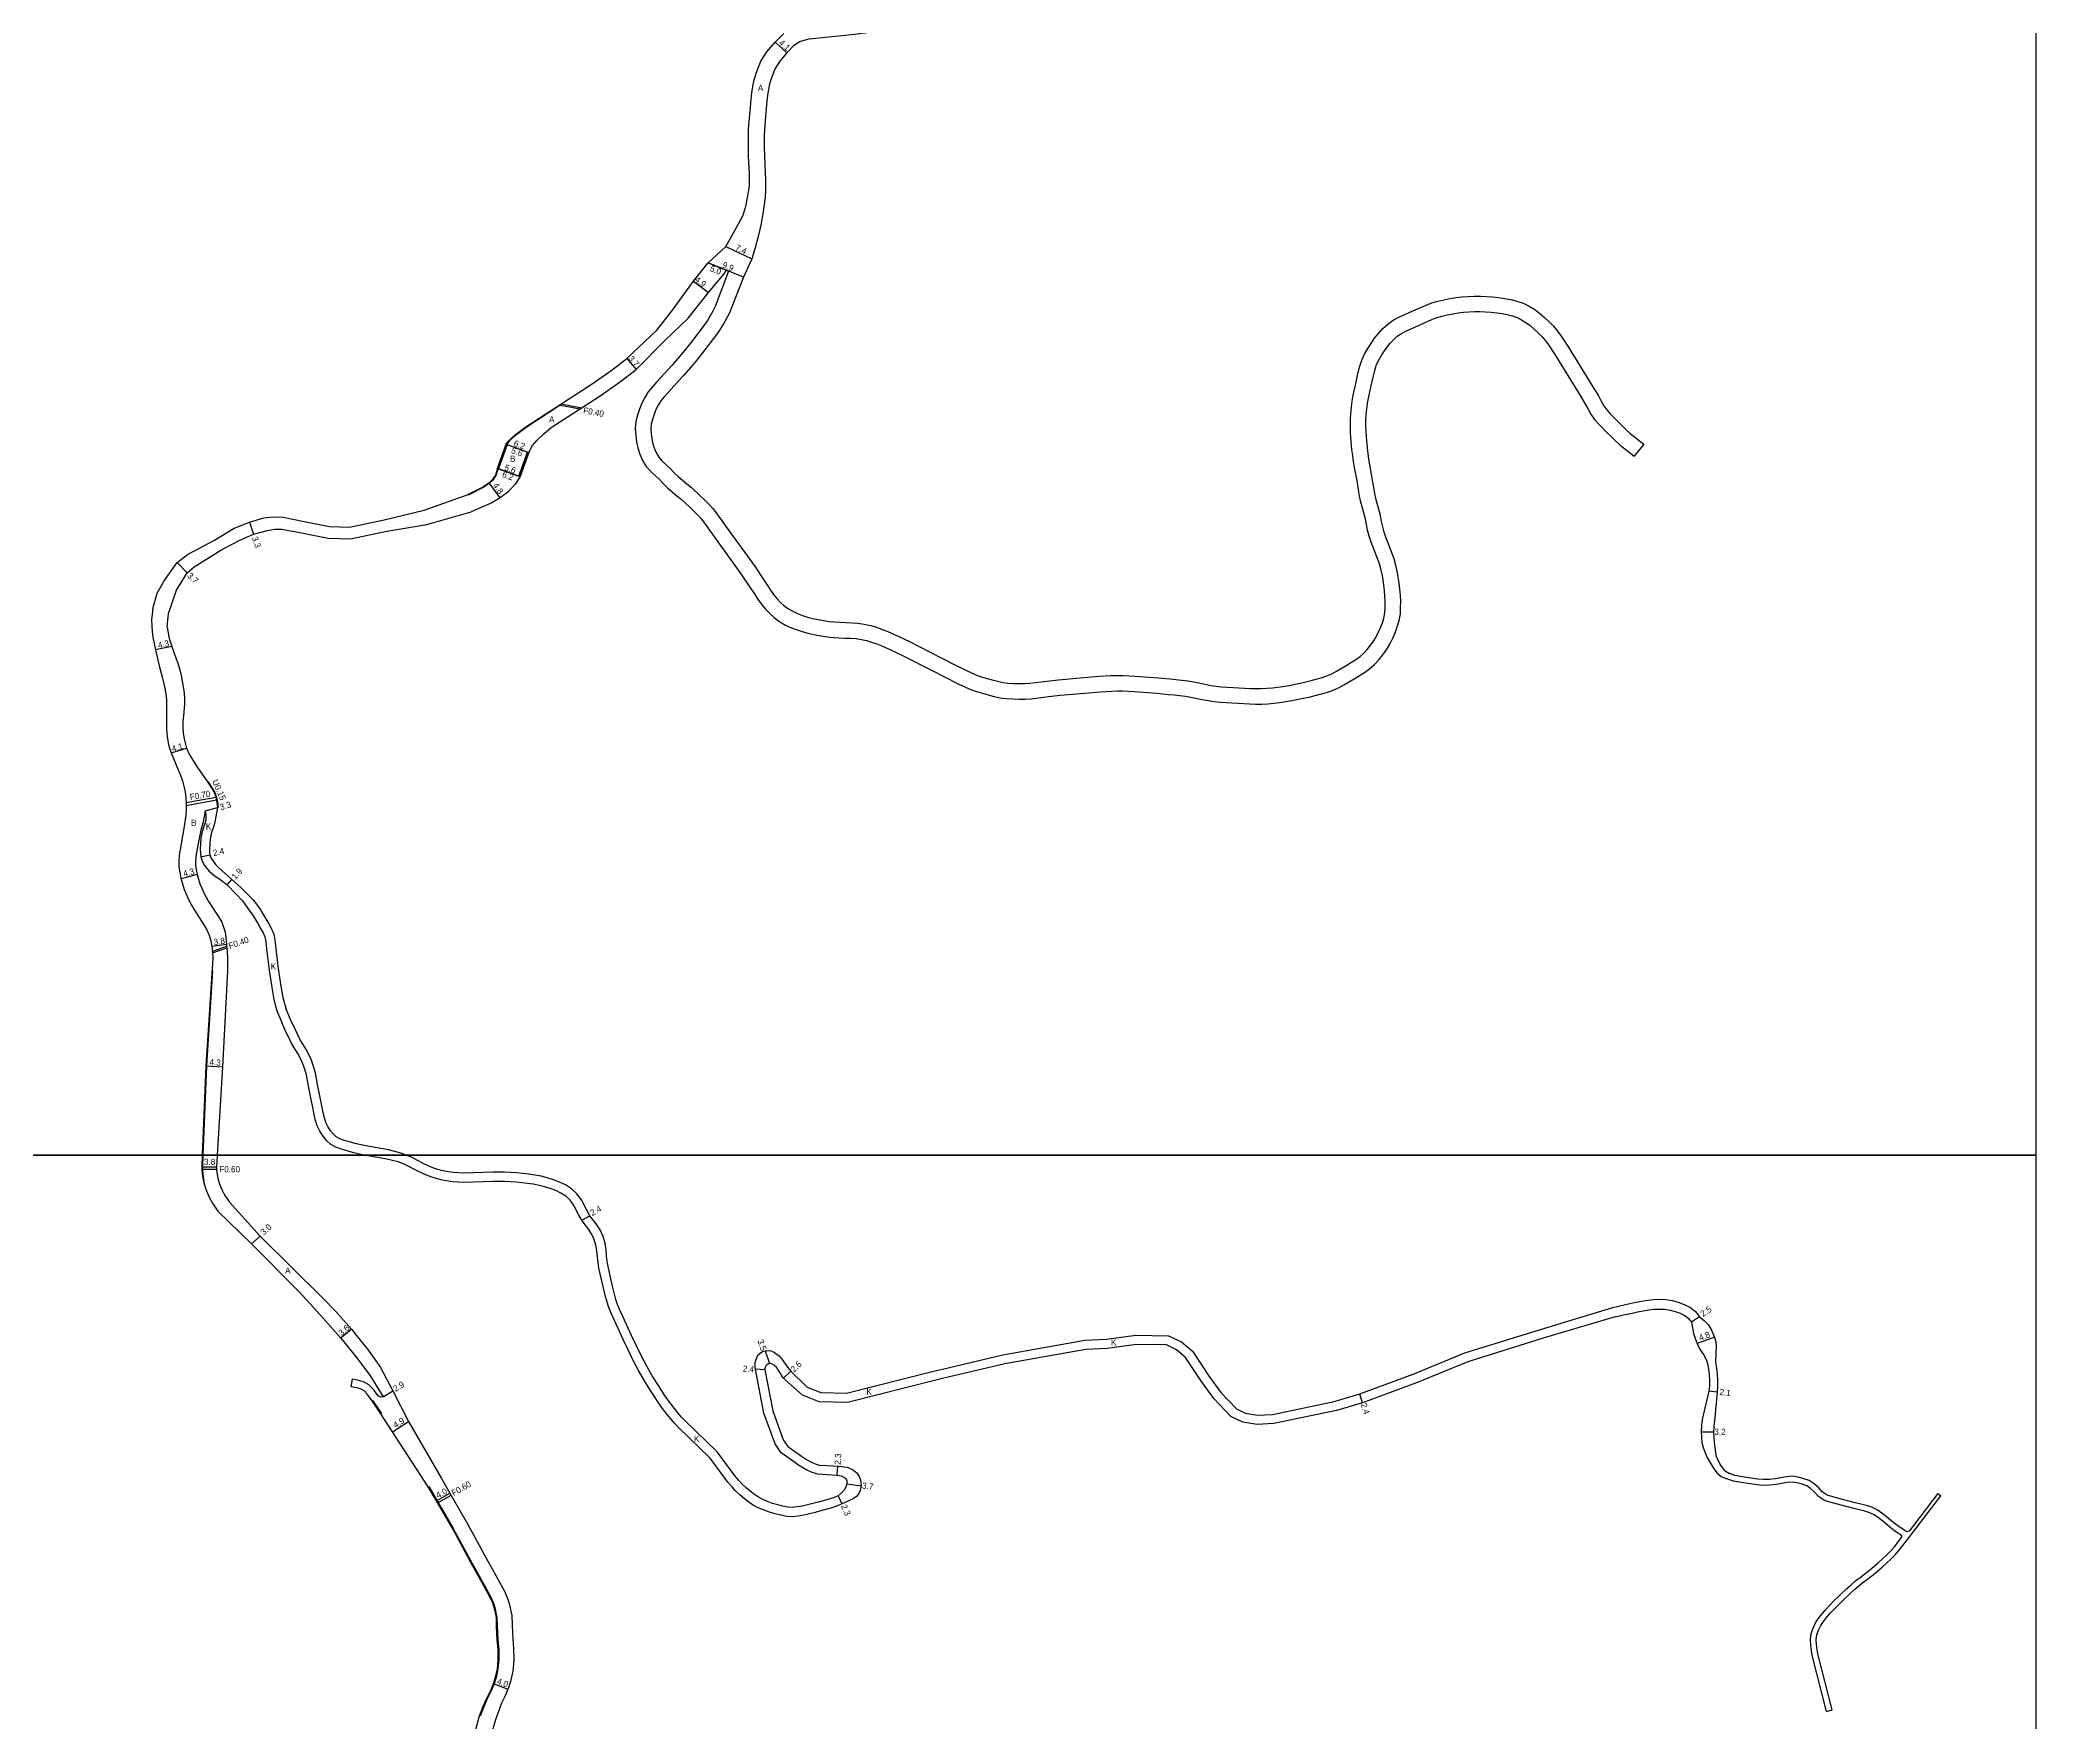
# Model space of a CAD drawing. Header units: metres. Extents: x -24000 to -20000, y -99000 to -96000.
# Drawn here: x -22916 to -22400, y -98546 to -98112 of the extents above; entities that cross this region are included whole.
import ezdxf

# ---------------------------------------------------------------- set-up
doc = ezdxf.new("R2010")
doc.units = ezdxf.units.M
doc.header["$LTSCALE"] = 2.5
for name, color, linetype in [('側溝・桝', 7, 'Continuous'), ('図郭', 7, 'Continuous'), ('幅員', 7, 'Continuous'), ('歩道・分離帯・安全施設', 7, 'Continuous'), ('舗装', 7, 'Continuous'), ('道路', 7, 'Continuous')]:
    doc.layers.add(name, color=color, linetype=linetype)
doc.styles.get("Standard").update_dxf_attribs({"font": ''})
doc.styles.get('Standard').set_extended_font_data('@MS PGothic')

msp = doc.modelspace()

# ---------------------------------------------------------------- linework, layer by layer
at = {"layer": '側溝・桝'}
for points in [[(-22781.34, -98206.39), (-22780.12, -98206.61), (-22776.07, -98207.37)], [(-22780.85, -98206.07), (-22775.58, -98207.05)], [(-22872.25, -98303.65), (-22872.12, -98303.57), (-22870.99, -98305.27), (-22870.4, -98306.22), (-22870.04, -98307.19), (-22869.8, -98308.01), (-22869.63, -98308.92), (-22869.46, -98310.3), (-22869.61, -98310.3)], [(-22870.05, -98307.7), (-22877.74, -98309.1)], [(-22869.88, -98308.38), (-22877.74, -98309.81)], [(-22870.98, -98347.43), (-22867.29, -98346.12)], [(-22870.95, -98347.84), (-22867.25, -98346.53)], [(-22869.9, -98403.12), (-22873.71, -98403.1)], [(-22869.91, -98403.72), (-22873.71, -98403.7)], [(-22813.12, -98489.27), (-22809.64, -98487.29)], [(-22812.82, -98489.79), (-22809.34, -98487.81)]]:
    msp.add_lwpolyline(points, dxfattribs=at)
at = {"layer": '図郭'}
for points in [[(-23200, -98400), (-22400, -98400), (-22400, -97800), (-23200, -97800)], [(-23200, -99000), (-22400, -99000), (-22400, -98400), (-23200, -98400)]]:
    msp.add_lwpolyline(points, close=True, dxfattribs=at)
at = {"layer": '幅員'}
for points in [[(-22725.67, -98112.69), (-22722.62, -98115.43)], [(-22738.37, -98165.47), (-22731.68, -98168.64)], [(-22733.78, -98173.39), (-22742.94, -98169.63)], [(-22742.94, -98169.63), (-22738.3, -98171.53)], [(-22746.75, -98174.38), (-22742.82, -98177.32)], [(-22763.92, -98194.34), (-22761.53, -98197.17)], [(-22795.1, -98216.49), (-22789.27, -98218.6)], [(-22794.82, -98216.59), (-22789.55, -98218.5)], [(-22797.34, -98222.7), (-22791.51, -98224.81)], [(-22797.06, -98222.8), (-22791.79, -98224.7)], [(-22796.68, -98230.32), (-22799.51, -98226.45)], [(-22861.41, -98236.57), (-22860.31, -98239.68)], [(-22877.46, -98249.65), (-22880.1, -98247.05)], [(-22881.44, -98268.73), (-22885.66, -98269.58)], [(-22881.61, -98296.15), (-22877.68, -98295)], [(-22872.79, -98311.17), (-22869.61, -98310.3)], [(-22873.97, -98323), (-22871.61, -98322.47)], [(-22874.88, -98327.56), (-22879.04, -98328.66)], [(-22867.19, -98330.24), (-22865.92, -98328.83)], [(-22867.33, -98345.66), (-22871.1, -98346.16)], [(-22872.62, -98376.97), (-22868.33, -98377.24)], [(-22869.9, -98403.12), (-22873.71, -98403.1)], [(-22775.59, -98416.84), (-22773.5, -98415.67)], [(-22858.6, -98420.91), (-22860.82, -98422.93)], [(-22835.07, -98444.97), (-22837.8, -98447.32)], [(-22486.91, -98441.78), (-22488.98, -98443.18)], [(-22728.25, -98450.57), (-22727.07, -98453.86)], [(-22483.01, -98447.03), (-22487.53, -98448.65)], [(-22728.33, -98455.48), (-22730.73, -98455.33)], [(-22826.85, -98462.42), (-22824.39, -98460.87)], [(-22723.47, -98457.59), (-22721.59, -98455.79)], [(-22573.92, -98463.94), (-22574.68, -98461.66)], [(-22482.39, -98461.24), (-22484.47, -98460.99)], [(-22824.46, -98471.43), (-22820.35, -98468.76)], [(-22486.49, -98471.5), (-22483.29, -98471.49)], [(-22709.6, -98482.63), (-22709.43, -98480.34)], [(-22707.12, -98484.91), (-22703.45, -98485.4)], [(-22813.12, -98489.27), (-22809.64, -98487.29)], [(-22709.39, -98487.97), (-22708.41, -98490.05)], [(-22798.37, -98536.44), (-22794.65, -98537.91)]]:
    msp.add_lwpolyline(points, dxfattribs=at)
at = {"layer": '歩道・分離帯・安全施設'}
for points in [[(-22781.12, -98206.43), (-22789.9, -98212.15), (-22792.3, -98213.94), (-22793.46, -98214.87), (-22794.33, -98215.7), (-22794.86, -98216.42)], [(-22797.2, -98222.75), (-22797.76, -98224.55), (-22798.57, -98225.76), (-22799.41, -98226.56), (-22799.63, -98226.72), (-22800.84, -98227.6), (-22804.89, -98229.61)], [(-22870.94, -98352.47), (-22872.47, -98376.98), (-22873.43, -98400)], [(-22873.43, -98400), (-22873.56, -98403.11), (-22873.56, -98403.7), (-22873.46, -98404.94), (-22873.14, -98406.81)], [(-22829.59, -98463.34), (-22827.32, -98466.75)], [(-22815.11, -98485.55), (-22808.75, -98496.46), (-22805.44, -98502.59), (-22803.55, -98506.08), (-22802.08, -98508.67), (-22800.21, -98512.13), (-22798.99, -98514.34), (-22798.4, -98515.68), (-22798.01, -98516.82), (-22797.75, -98518.14), (-22797.48, -98519.37), (-22797.4, -98521.52), (-22797.33, -98523.51), (-22797.23, -98525.14), (-22797.03, -98527.62), (-22796.97, -98530.27), (-22797.21, -98532.65), (-22797.71, -98534.89), (-22798.23, -98536.49), (-22798.84, -98538.03), (-22799.81, -98539.94), (-22800.99, -98542.63), (-22801.84, -98544.85)]]:
    msp.add_lwpolyline(points, dxfattribs=at)
at = {"layer": '舗装'}
msp.add_lwpolyline([(-22872.79, -98311.17), (-22869.61, -98310.3)], dxfattribs=at)
at = {"layer": '道路'}
for points in [[(-22720.74, -98113.45), (-22719.35, -98112.51), (-22716.88, -98111.82), (-22705.04, -98110.64), (-22688.4, -98108.36), (-22682.41, -98107.43)], [(-22735.65, -98160.52), (-22733.96, -98157.5), (-22733.18, -98155.07), (-22732.59, -98151.92), (-22732.26, -98149.72), (-22732.23, -98148.13), (-22732.28, -98146.71), (-22732.51, -98142.09), (-22732.54, -98139.83), (-22732.54, -98136.74), (-22732.48, -98135.06), (-22732.09, -98130.49), (-22731.85, -98127.45), (-22731.66, -98125.77), (-22731.38, -98124.11), (-22731.03, -98122.41), (-22730.39, -98120.23), (-22729.29, -98117.57), (-22727.76, -98115.15), (-22725.67, -98112.69), (-22723.38, -98110.41)], [(-22720.74, -98113.45), (-22722.62, -98115.43), (-22724.45, -98117.58), (-22725.63, -98119.46), (-22726.52, -98121.6), (-22727.05, -98123.4), (-22727.35, -98124.87), (-22727.6, -98126.34), (-22727.77, -98127.84), (-22728, -98130.83), (-22728.39, -98135.31), (-22728.44, -98136.81), (-22728.44, -98139.81), (-22728.41, -98142.04), (-22728.18, -98146.54), (-22728.13, -98148.04), (-22728.11, -98149.54), (-22728.15, -98151.04), (-22728.24, -98152.53), (-22728.39, -98154.03), (-22728.85, -98156.99), (-22729.37, -98159.94), (-22729.68, -98161.41), (-22730.02, -98162.87), (-22730.8, -98165.77)], [(-22746.75, -98174.38), (-22742.94, -98169.63), (-22738.37, -98165.47), (-22735.65, -98160.52)], [(-22730.8, -98165.77), (-22731.68, -98168.64), (-22733.78, -98173.39)], [(-22737.71, -98171.77), (-22741.1, -98180.91), (-22741.7, -98182.15), (-22742.39, -98183.36), (-22743.13, -98184.56), (-22743.93, -98185.72), (-22747.52, -98190.42), (-22749.38, -98192.71), (-22752.26, -98196.09), (-22756.3, -98200.49), (-22757.34, -98201.65), (-22758.39, -98202.95), (-22759.31, -98204.4), (-22760.06, -98205.9), (-22760.68, -98207.44), (-22761.18, -98209.01), (-22761.57, -98210.66), (-22761.76, -98212.45), (-22761.64, -98214.2), (-22761.41, -98215.83), (-22761.06, -98217.46), (-22760.54, -98219.07), (-22759.85, -98220.66), (-22758.92, -98222.2), (-22757.77, -98223.55), (-22755.52, -98225.63), (-22754.49, -98226.7), (-22753.33, -98227.81), (-22750.98, -98229.79), (-22749.87, -98230.71), (-22747.73, -98232.69), (-22746.69, -98233.72), (-22745.66, -98234.75), (-22744.72, -98235.77), (-22743.87, -98236.83), (-22740.46, -98241.72), (-22736.02, -98247.79), (-22734.28, -98250.18), (-22731.81, -98253.88), (-22731, -98255.12), (-22730.16, -98256.42), (-22729.23, -98257.73), (-22728.19, -98259), (-22727.04, -98260.2), (-22725.78, -98261.31), (-22724.41, -98262.31), (-22722.95, -98263.17), (-22721.45, -98263.87), (-22719.93, -98264.45), (-22718.41, -98264.95), (-22716.87, -98265.37), (-22715.32, -98265.71), (-22713.76, -98265.98), (-22712.21, -98266.2), (-22710.63, -98266.37), (-22707.56, -98266.54), (-22706.08, -98266.58), (-22704.7, -98266.68), (-22703.36, -98266.88), (-22702.03, -98267.18), (-22700.71, -98267.57), (-22699.39, -98268.03), (-22698.08, -98268.56), (-22695.39, -98269.77), (-22692.73, -98271.04), (-22684.72, -98275.09), (-22682.41, -98276.28)], [(-22738.84, -98172.49), (-22738.3, -98171.53), (-22737.71, -98171.77)], [(-22763.92, -98194.34), (-22756.18, -98187.07), (-22752.13, -98181.9), (-22746.75, -98174.38)], [(-22761.53, -98197.17), (-22754.18, -98189.83), (-22748.07, -98183.93), (-22742.82, -98177.32)], [(-22742.82, -98177.32), (-22738.84, -98172.49)], [(-22733.78, -98173.39), (-22737.45, -98182.55)], [(-22737.45, -98182.55), (-22738.16, -98184), (-22738.95, -98185.4), (-22739.79, -98186.75), (-22740.69, -98188.07), (-22744.38, -98192.9), (-22746.31, -98195.27), (-22749.27, -98198.74), (-22753.34, -98203.18), (-22754.3, -98204.25), (-22755.14, -98205.28), (-22755.82, -98206.36), (-22756.41, -98207.55), (-22756.91, -98208.79), (-22757.32, -98210.08), (-22757.62, -98211.35), (-22757.75, -98212.54), (-22757.66, -98213.78), (-22757.47, -98215.12), (-22757.19, -98216.42), (-22756.79, -98217.66), (-22756.29, -98218.82), (-22755.67, -98219.85), (-22754.87, -98220.78), (-22752.72, -98222.78), (-22751.67, -98223.87), (-22750.66, -98224.83), (-22748.42, -98226.72), (-22747.23, -98227.7), (-22744.97, -98229.8), (-22743.86, -98230.88), (-22742.77, -98231.98), (-22741.68, -98233.16), (-22740.66, -98234.44), (-22737.2, -98239.39), (-22732.79, -98245.43), (-22731, -98247.89), (-22728.47, -98251.68), (-22727.65, -98252.95), (-22726.85, -98254.17), (-22726.04, -98255.3), (-22725.19, -98256.35), (-22724.26, -98257.31), (-22723.27, -98258.19), (-22722.22, -98258.96), (-22721.09, -98259.62), (-22719.88, -98260.18), (-22718.59, -98260.68), (-22717.26, -98261.11), (-22715.91, -98261.48), (-22714.53, -98261.78), (-22713.13, -98262.03), (-22711.72, -98262.23), (-22710.31, -98262.38), (-22707.4, -98262.54), (-22705.87, -98262.58), (-22704.26, -98262.71), (-22702.63, -98262.94), (-22701.04, -98263.3), (-22699.48, -98263.76), (-22697.97, -98264.29), (-22696.5, -98264.88), (-22693.72, -98266.14), (-22690.96, -98267.44), (-22682.91, -98271.53), (-22682.41, -98271.78)], [(-22682.41, -98271.78), (-22678.91, -98273.58), (-22677.58, -98274.24), (-22676.25, -98274.9), (-22674.93, -98275.53), (-22673.66, -98276.1), (-22672.39, -98276.55), (-22669.58, -98277.33), (-22668.19, -98277.69), (-22666.84, -98277.99), (-22665.5, -98278.17), (-22664.11, -98278.26), (-22662.68, -98278.29), (-22661.27, -98278.28), (-22659.89, -98278.2), (-22655.47, -98277.65), (-22652.46, -98277.32), (-22644.95, -98276.64), (-22641.93, -98276.41), (-22638.9, -98276.24), (-22637.34, -98276.18), (-22635.76, -98276.18), (-22632.68, -98276.34), (-22626.66, -98276.82), (-22623.65, -98277.09), (-22622.14, -98277.24), (-22620.63, -98277.4), (-22619.1, -98277.59), (-22617.52, -98277.82), (-22614.54, -98278.46), (-22613.13, -98278.74), (-22611.74, -98278.96), (-22610.35, -98279.11), (-22605.9, -98279.36), (-22602.93, -98279.53), (-22601.5, -98279.57), (-22600.08, -98279.56), (-22598.66, -98279.48), (-22597.23, -98279.36), (-22595.81, -98279.2), (-22592.93, -98278.74), (-22590.04, -98278.17), (-22588.61, -98277.85), (-22587.21, -98277.52), (-22584.4, -98276.74), (-22583.13, -98276.31), (-22581.91, -98275.76), (-22580.67, -98275.11), (-22578.15, -98273.64), (-22575.7, -98272.08), (-22574.58, -98271.28), (-22573.6, -98270.47), (-22572.76, -98269.52), (-22571.89, -98268.38), (-22571.04, -98267.28), (-22570.38, -98266.18), (-22569.8, -98264.95), (-22569.24, -98263.64), (-22568.74, -98262.33), (-22568.36, -98261.09), (-22568.15, -98259.87), (-22568.1, -98258.54), (-22568.09, -98257.11), (-22568.14, -98255.7), (-22568.26, -98254.29), (-22568.43, -98252.87), (-22568.64, -98251.44), (-22568.9, -98250.04), (-22569.21, -98248.68), (-22569.59, -98247.38), (-22571.73, -98241.8), (-22572.23, -98240.26), (-22572.63, -98238.7), (-22572.92, -98237.17), (-22573.2, -98235.78), (-22574.41, -98231.46), (-22574.74, -98229.88), (-22575.45, -98225.41), (-22575.98, -98222.47), (-22576.25, -98220.96), (-22576.48, -98219.43), (-22576.67, -98217.88), (-22576.93, -98214.82), (-22577.02, -98213.27), (-22577.06, -98211.71), (-22577.05, -98210.13), (-22576.97, -98208.54), (-22576.82, -98206.96), (-22576.61, -98205.4), (-22576.34, -98203.84), (-22575.68, -98200.87), (-22575.03, -98197.91), (-22574.64, -98196.37), (-22574.15, -98194.78), (-22573.44, -98193.2), (-22572.61, -98191.77), (-22571.75, -98190.44), (-22570.85, -98189.14), (-22569.85, -98187.86), (-22568.72, -98186.61), (-22567.42, -98185.45), (-22566, -98184.49), (-22564.53, -98183.68), (-22560.34, -98181.81), (-22557.53, -98180.57), (-22556.01, -98180), (-22554.46, -98179.54), (-22552.91, -98179.17), (-22551.36, -98178.87), (-22549.8, -98178.62), (-22548.23, -98178.44), (-22546.66, -98178.32), (-22545.08, -98178.26), (-22543.5, -98178.26), (-22541.94, -98178.32), (-22540.38, -98178.43), (-22538.81, -98178.59), (-22537.24, -98178.82), (-22535.65, -98179.13), (-22534.06, -98179.55), (-22532.47, -98180.11), (-22530.93, -98180.86), (-22529.48, -98181.74), (-22528.16, -98182.74), (-22526.94, -98183.79), (-22525.78, -98184.86), (-22524.65, -98186.01), (-22523.58, -98187.26), (-22522.62, -98188.57), (-22520.91, -98191.14), (-22514.62, -98201.39), (-22513.02, -98204), (-22512.28, -98205.35), (-22511.62, -98206.56), (-22510.87, -98207.6), (-22509.98, -98208.62), (-22507.94, -98210.71), (-22506.89, -98211.74), (-22505.85, -98212.74), (-22504.79, -98213.68), (-22501.32, -98216.46)], [(-22682.41, -98276.28), (-22680.72, -98277.15), (-22679.36, -98277.83), (-22678, -98278.5), (-22676.61, -98279.16), (-22675.15, -98279.81), (-22673.6, -98280.37), (-22670.62, -98281.2), (-22669.11, -98281.59), (-22667.53, -98281.93), (-22665.9, -98282.15), (-22664.29, -98282.25), (-22662.72, -98282.29), (-22661.14, -98282.28), (-22659.52, -98282.19), (-22655.01, -98281.62), (-22652.06, -98281.3), (-22644.62, -98280.63), (-22641.66, -98280.41), (-22638.71, -98280.24), (-22637.26, -98280.18), (-22635.85, -98280.18), (-22632.94, -98280.33), (-22627, -98280.8), (-22624.03, -98281.07), (-22622.55, -98281.22), (-22621.08, -98281.38), (-22619.63, -98281.55), (-22618.24, -98281.75), (-22615.36, -98282.38), (-22613.83, -98282.68), (-22612.26, -98282.93), (-22610.67, -98283.1), (-22606.13, -98283.35), (-22603.1, -98283.53), (-22601.54, -98283.57), (-22599.96, -98283.56), (-22598.38, -98283.48), (-22596.83, -98283.34), (-22595.26, -98283.16), (-22592.22, -98282.67), (-22589.23, -98282.08), (-22587.72, -98281.76), (-22586.21, -98281.4), (-22583.23, -98280.57), (-22581.66, -98280.04), (-22580.15, -98279.35), (-22578.73, -98278.61), (-22576.07, -98277.06), (-22573.46, -98275.4), (-22572.14, -98274.46), (-22570.81, -98273.36), (-22569.66, -98272.06), (-22568.71, -98270.82), (-22567.73, -98269.54), (-22566.85, -98268.07), (-22566.15, -98266.59), (-22565.53, -98265.14), (-22564.96, -98263.64), (-22564.46, -98262.02), (-22564.16, -98260.29), (-22564.1, -98258.62), (-22564.09, -98257.05), (-22564.15, -98255.47), (-22564.28, -98253.89), (-22564.47, -98252.33), (-22564.7, -98250.79), (-22564.98, -98249.24), (-22565.33, -98247.67), (-22565.8, -98246.1), (-22567.96, -98240.47), (-22568.38, -98239.16), (-22568.72, -98237.82), (-22569, -98236.4), (-22569.31, -98234.85), (-22570.52, -98230.51), (-22570.8, -98229.15), (-22571.5, -98224.73), (-22572.05, -98221.77), (-22572.3, -98220.32), (-22572.52, -98218.89), (-22572.69, -98217.46), (-22572.94, -98214.54), (-22573.02, -98213.1), (-22573.06, -98211.66), (-22573.05, -98210.24), (-22572.98, -98208.83), (-22572.85, -98207.42), (-22572.66, -98206.01), (-22572.41, -98204.62), (-22571.77, -98201.73), (-22571.13, -98198.83), (-22570.79, -98197.45), (-22570.4, -98196.19), (-22569.88, -98195.03), (-22569.2, -98193.86), (-22568.43, -98192.67), (-22567.63, -98191.51), (-22566.78, -98190.43), (-22565.9, -98189.46), (-22564.96, -98188.62), (-22563.9, -98187.9), (-22562.74, -98187.26), (-22558.72, -98185.46), (-22556.03, -98184.28), (-22554.75, -98183.8), (-22553.42, -98183.41), (-22552.06, -98183.08), (-22550.66, -98182.81), (-22549.26, -98182.59), (-22547.84, -98182.42), (-22546.43, -98182.31), (-22545.01, -98182.26), (-22543.58, -98182.26), (-22542.15, -98182.31), (-22540.72, -98182.41), (-22539.3, -98182.56), (-22537.91, -98182.76), (-22536.55, -98183.03), (-22535.24, -98183.37), (-22534.01, -98183.81), (-22532.85, -98184.37), (-22531.74, -98185.05), (-22530.66, -98185.86), (-22529.61, -98186.77), (-22528.57, -98187.73), (-22527.59, -98188.72), (-22526.71, -98189.75), (-22525.9, -98190.86), (-22524.29, -98193.29), (-22518.03, -98203.49), (-22516.49, -98206), (-22515.79, -98207.27), (-22515.01, -98208.7), (-22514.01, -98210.09), (-22512.93, -98211.33), (-22510.77, -98213.53), (-22509.68, -98214.61), (-22508.56, -98215.68), (-22507.37, -98216.74), (-22503.82, -98219.58)], [(-22797.34, -98222.7), (-22797.06, -98222.8), (-22794.82, -98216.59), (-22795.1, -98216.49), (-22794.44, -98215.6), (-22793.56, -98214.76), (-22792.39, -98213.82), (-22789.99, -98212.03), (-22772.91, -98200.9), (-22767.75, -98197.29), (-22763.92, -98194.34)], [(-22789.27, -98218.6), (-22788.28, -98216.85), (-22787.06, -98215.42), (-22785.4, -98213.79), (-22783.44, -98212.18), (-22770.84, -98203.97), (-22765.56, -98200.28), (-22761.53, -98197.17)], [(-22789.27, -98218.6), (-22789.55, -98218.5), (-22791.79, -98224.7), (-22791.51, -98224.81), (-22792.8, -98226.84), (-22794.65, -98228.9), (-22796.68, -98230.32), (-22798.82, -98231.61), (-22804.13, -98233.93)], [(-22501.32, -98216.46), (-22503.82, -98219.58)], [(-22797.34, -98222.7), (-22797.89, -98224.49), (-22798.69, -98225.66), (-22799.51, -98226.45), (-22799.72, -98226.6), (-22800.92, -98227.48), (-22804.95, -98229.47)], [(-22886.35, -98258.87), (-22885.24, -98254.93), (-22883.4, -98251.73), (-22880.1, -98247.05), (-22877.43, -98245), (-22870.38, -98241.25), (-22865.34, -98238.17), (-22861.41, -98236.57), (-22857.72, -98235.45), (-22855.39, -98235.21), (-22852.66, -98235.32), (-22847.26, -98236.42), (-22840.74, -98237.77), (-22835.57, -98237.88), (-22826.6, -98236.02), (-22816.26, -98233.55), (-22804.95, -98229.47)], [(-22882.61, -98263.75), (-22882.28, -98260.2), (-22881.3, -98257.22), (-22880.23, -98254.16), (-22877.46, -98249.65), (-22875.67, -98248.11), (-22868.79, -98243.8), (-22864.26, -98241.4), (-22860.31, -98239.68), (-22856.75, -98238.72), (-22854.81, -98238.42), (-22853.04, -98238.46), (-22847.92, -98239.35), (-22841.08, -98240.76), (-22835.3, -98240.89), (-22825.95, -98238.95), (-22815.59, -98237.22), (-22804.13, -98233.93)], [(-22886.35, -98258.87), (-22886.53, -98260.36), (-22886.65, -98261.86), (-22886.64, -98263.36), (-22886.53, -98264.85), (-22886.32, -98266.34), (-22885.66, -98269.58), (-22884.69, -98273.66), (-22883.93, -98276.56), (-22883.56, -98278.01), (-22883.24, -98279.48), (-22882.99, -98280.95), (-22882.84, -98282.45), (-22882.83, -98287.75), (-22882.82, -98290.12), (-22882.68, -98291.97), (-22882.41, -98293.57), (-22882.1, -98294.74), (-22881.61, -98296.15), (-22879.78, -98300.54), (-22879.23, -98301.94), (-22878.72, -98303.35), (-22878.3, -98304.79), (-22878.01, -98306.26), (-22877.81, -98307.75), (-22877.73, -98309.24), (-22877.75, -98310.74), (-22877.85, -98312.24), (-22878.22, -98315.22), (-22879.04, -98319.64), (-22879.3, -98321.12), (-22879.52, -98322.6), (-22879.65, -98324.1), (-22879.59, -98325.59), (-22879.37, -98327.08), (-22879.07, -98328.55), (-22878.68, -98330), (-22878.22, -98331.42), (-22877.66, -98332.81), (-22877.04, -98334.18), (-22876.34, -98335.51), (-22875.59, -98336.8), (-22873.13, -98340.57), (-22872.37, -98341.87), (-22871.77, -98343.24), (-22871.35, -98344.68), (-22871.1, -98346.16), (-22871.05, -98346.73)], [(-22882.61, -98263.75), (-22882.09, -98266.68), (-22881.44, -98268.73), (-22880.3, -98271.89), (-22879.79, -98273.3), (-22879.37, -98274.74), (-22879.03, -98276.2), (-22878.74, -98277.67), (-22878.47, -98279.15), (-22878.24, -98280.63), (-22878.13, -98282.13), (-22878.17, -98283.62), (-22878.43, -98286.61), (-22878.57, -98288.11), (-22878.59, -98289.61), (-22878.5, -98291.1), (-22878.28, -98292.59), (-22877.68, -98295), (-22876.86, -98296.7), (-22874.79, -98299.92), (-22872.25, -98303.65), (-22871.11, -98305.36), (-22870.54, -98306.29), (-22870.18, -98307.23), (-22869.95, -98308.05), (-22869.78, -98308.95), (-22869.61, -98310.3), (-22870.31, -98314), (-22870.63, -98315.13), (-22871.08, -98316.45), (-22871.35, -98317.42), (-22871.54, -98318.51), (-22871.64, -98319.8), (-22871.69, -98321.01), (-22871.68, -98321.93), (-22871.61, -98322.47), (-22871.33, -98323.31), (-22870.97, -98323.91), (-22870.12, -98325.03), (-22869.28, -98325.84)], [(-22872.79, -98311.17), (-22873.14, -98313.1), (-22873.44, -98314.35), (-22873.94, -98316.13), (-22874.81, -98320.41), (-22875.06, -98321.81), (-22875.24, -98323.09), (-22875.34, -98324.2), (-22875.3, -98325.2), (-22875.13, -98326.33), (-22874.88, -98327.56), (-22874.56, -98328.78), (-22874.17, -98329.96), (-22873.71, -98331.12), (-22873.18, -98332.29), (-22872.58, -98333.42), (-22871.93, -98334.54), (-22869.47, -98338.31), (-22868.53, -98339.91), (-22867.7, -98342.47), (-22867.48, -98343.94), (-22867.33, -98345.66), (-22867.23, -98346.73)], [(-22872.79, -98311.17), (-22872.65, -98312.16), (-22872.64, -98312.86), (-22872.69, -98313.58), (-22872.92, -98314.41), (-22873.37, -98315.73), (-22873.7, -98316.89), (-22873.93, -98318.21), (-22874.04, -98319.66), (-22874.09, -98320.98), (-22874.07, -98322.09), (-22873.97, -98323), (-22873.52, -98324.33), (-22872.96, -98325.26), (-22871.92, -98326.63), (-22870.59, -98327.71)], [(-22869.28, -98325.84), (-22865.92, -98328.83), (-22863.71, -98330.86), (-22862.63, -98331.91), (-22861.57, -98332.97), (-22860.55, -98334.06), (-22859.6, -98335.22), (-22858.73, -98336.45), (-22857.94, -98337.72), (-22857.17, -98339.01), (-22856.42, -98340.31), (-22855.69, -98341.62), (-22855.11, -98343), (-22854.83, -98344.47), (-22854.56, -98346.73)], [(-22870.59, -98327.71), (-22868.67, -98329.04), (-22867.19, -98330.24), (-22864.86, -98332.66), (-22863.2, -98334.41), (-22861.51, -98336.67), (-22860.74, -98337.77), (-22859.99, -98338.97), (-22859.24, -98340.23), (-22858.5, -98341.49), (-22857.85, -98342.66), (-22857.42, -98343.7), (-22857.2, -98344.84), (-22856.98, -98346.73)], [(-22871.05, -98346.73), (-22870.96, -98347.65), (-22870.88, -98349.15), (-22872.62, -98376.97)], [(-22867.23, -98346.73), (-22867.17, -98347.37), (-22867.07, -98349.16), (-22867.04, -98352.51), (-22868.33, -98377.24)], [(-22856.98, -98346.73), (-22856.32, -98352.24), (-22855.64, -98356.76), (-22855.08, -98359.84), (-22854.31, -98362.74), (-22853.04, -98365.77)], [(-22854.56, -98346.73), (-22853.94, -98351.92), (-22853.27, -98356.37), (-22852.74, -98359.32), (-22851.99, -98362.12)], [(-22820.95, -98400), (-22822.27, -98399.52), (-22823.86, -98399.06), (-22825.45, -98398.7), (-22831.34, -98397.65), (-22834.17, -98396.99), (-22835.54, -98396.62), (-22836.89, -98396.22), (-22838.07, -98395.8), (-22838.98, -98395.31), (-22839.71, -98394.65), (-22840.42, -98393.72), (-22841.11, -98392.65), (-22841.65, -98391.57), (-22842.04, -98390.41), (-22842.35, -98389.12), (-22842.61, -98387.69), (-22843.2, -98384.72), (-22843.8, -98381.8), (-22844.35, -98378.77), (-22844.81, -98377.11), (-22845.41, -98375.55), (-22846.08, -98374.06), (-22846.84, -98372.58), (-22848.41, -98370.05), (-22849, -98368.84), (-22849.61, -98367.5), (-22850.84, -98364.8), (-22851.99, -98362.12)], [(-22831.81, -98400), (-22831.83, -98400), (-22834.75, -98399.32), (-22836.2, -98398.93), (-22837.64, -98398.5), (-22839.05, -98398), (-22840.37, -98397.29), (-22841.48, -98396.29), (-22842.39, -98395.1), (-22843.2, -98393.83), (-22843.87, -98392.49), (-22844.35, -98391.08), (-22844.7, -98389.62), (-22844.97, -98388.14), (-22845.55, -98385.2), (-22846.16, -98382.26), (-22846.69, -98379.31), (-22847.1, -98377.86), (-22847.63, -98376.46), (-22848.24, -98375.09), (-22848.93, -98373.76), (-22850.51, -98371.21), (-22851.17, -98369.87), (-22851.79, -98368.5), (-22853.04, -98365.77)], [(-22872.62, -98376.97), (-22873.58, -98400)], [(-22868.33, -98377.24), (-22869.71, -98400)], [(-22873.58, -98400), (-22873.71, -98403.1), (-22873.71, -98403.7), (-22873.61, -98404.96), (-22873.28, -98406.85), (-22872.68, -98408.8), (-22871.9, -98410.74), (-22870.97, -98412.43), (-22869.53, -98414.52), (-22860.82, -98422.93), (-22848.85, -98435.03)], [(-22869.71, -98400), (-22869.9, -98403.12), (-22869.91, -98403.72), (-22869.83, -98404.53), (-22869.58, -98405.96), (-22869.1, -98407.53), (-22868.46, -98409.11), (-22867.73, -98410.43), (-22866.54, -98412.16), (-22858.6, -98420.91), (-22842.6, -98436.78), (-22839.1, -98440.38), (-22837.08, -98442.65), (-22835.07, -98444.97), (-22833.11, -98447.33), (-22831.17, -98449.77), (-22829.33, -98452.29), (-22827.57, -98454.85), (-22824.39, -98460.87)], [(-22718.79, -98477.77), (-22717.56, -98478.57), (-22716.44, -98479.24), (-22715.31, -98479.73), (-22714.26, -98480.06), (-22712.26, -98480.2), (-22710.76, -98480.24), (-22709.43, -98480.34), (-22709.26, -98480.35), (-22707, -98480.63), (-22705.64, -98481.2), (-22704.54, -98482.03), (-22703.91, -98482.97), (-22703.59, -98483.9), (-22703.45, -98485.4), (-22703.68, -98486.62), (-22703.98, -98487.4), (-22704.61, -98488.14), (-22705.64, -98488.87), (-22708.41, -98490.05), (-22709.55, -98490.58), (-22710.97, -98491.07), (-22713.85, -98491.9), (-22715.3, -98492.29), (-22716.76, -98492.66), (-22718.22, -98493), (-22719.69, -98493.25), (-22721.19, -98493.38), (-22722.68, -98493.29), (-22724.16, -98493.01), (-22725.61, -98492.65), (-22727.05, -98492.21), (-22728.46, -98491.7), (-22729.85, -98491.14), (-22731.18, -98490.45), (-22732.42, -98489.6), (-22733.59, -98488.67), (-22734.74, -98487.7), (-22735.83, -98486.67), (-22736.86, -98485.58), (-22737.84, -98484.45), (-22742.44, -98478.23), (-22750.56, -98470.35), (-22751.59, -98469.26), (-22752.58, -98468.13), (-22753.53, -98466.97), (-22754.44, -98465.77), (-22755.31, -98464.56), (-22756.16, -98463.32), (-22757.81, -98460.81), (-22759.41, -98458.27), (-22760.9, -98455.67), (-22762.3, -98453.02), (-22763.63, -98450.33), (-22764.91, -98447.62), (-22768.02, -98440.79), (-22768.58, -98439.4), (-22769.05, -98437.98), (-22769.46, -98436.53), (-22769.81, -98435.07), (-22770.15, -98433.61), (-22771.14, -98429.22), (-22771.38, -98427.74), (-22771.54, -98426.25), (-22771.66, -98424.76), (-22771.91, -98423.28), (-22772.33, -98421.84), (-22772.96, -98420.48), (-22773.77, -98419.22), (-22774.72, -98418.06), (-22775.59, -98416.84), (-22776.32, -98415.53), (-22777.7, -98412.87), (-22778.6, -98411.67), (-22779.7, -98410.65), (-22780.96, -98409.84), (-22782.31, -98409.19), (-22783.71, -98408.65), (-22785.14, -98408.2), (-22786.59, -98407.84), (-22788.07, -98407.56), (-22789.55, -98407.32), (-22791.04, -98407.14), (-22792.53, -98407), (-22794.03, -98406.91), (-22795.53, -98406.87), (-22798.53, -98406.87), (-22806.02, -98407.07), (-22807.52, -98407.02), (-22809.02, -98406.91), (-22810.5, -98406.69), (-22811.97, -98406.4), (-22813.42, -98406.02), (-22814.84, -98405.53), (-22816.24, -98404.98), (-22817.59, -98404.33), (-22818.92, -98403.63), (-22820.24, -98402.93), (-22821.61, -98402.31), (-22823.02, -98401.8), (-22824.46, -98401.39), (-22825.92, -98401.06), (-22831.81, -98400)], [(-22720.04, -98479.7), (-22718.78, -98480.52), (-22717.49, -98481.29), (-22716.12, -98481.89), (-22714.69, -98482.33), (-22712.32, -98482.5), (-22710.87, -98482.54), (-22709.6, -98482.63), (-22708.55, -98482.87), (-22707.75, -98483.24), (-22707.32, -98483.64), (-22707.13, -98484.15), (-22707.12, -98484.91), (-22707.36, -98485.75), (-22707.84, -98486.57), (-22708.55, -98487.33), (-22709.39, -98487.97), (-22710.42, -98488.45), (-22711.66, -98488.87), (-22714.5, -98489.59), (-22715.91, -98489.97), (-22717.32, -98490.33), (-22718.69, -98490.65), (-22720, -98490.87), (-22721.21, -98490.97), (-22722.39, -98490.9), (-22723.65, -98490.66), (-22724.98, -98490.33), (-22726.3, -98489.94), (-22727.6, -98489.46), (-22728.84, -98488.96), (-22729.95, -98488.38), (-22730.99, -98487.67), (-22732.07, -98486.81), (-22733.14, -98485.91), (-22734.13, -98484.97), (-22735.08, -98483.97), (-22735.97, -98482.95), (-22740.63, -98476.64), (-22748.85, -98468.66), (-22749.81, -98467.64), (-22750.75, -98466.58), (-22751.64, -98465.48), (-22752.51, -98464.34), (-22753.35, -98463.18), (-22754.17, -98461.98), (-22755.79, -98459.51), (-22757.35, -98457.04), (-22758.8, -98454.52), (-22760.16, -98451.93), (-22761.47, -98449.29), (-22762.73, -98446.61), (-22765.81, -98439.84), (-22766.33, -98438.57), (-22766.76, -98437.28), (-22767.13, -98435.93), (-22767.47, -98434.52), (-22767.81, -98433.08), (-22768.78, -98428.77), (-22769, -98427.42), (-22769.15, -98426.04), (-22769.27, -98424.46), (-22769.57, -98422.74), (-22770.08, -98421), (-22770.84, -98419.32), (-22771.83, -98417.8), (-22772.82, -98416.6), (-22773.5, -98415.67), (-22773.56, -98415.56), (-22774.21, -98414.39), (-22775.66, -98411.59), (-22776.81, -98410.06), (-22778.22, -98408.75), (-22779.78, -98407.74), (-22781.35, -98406.98), (-22782.91, -98406.38), (-22784.49, -98405.89), (-22786.08, -98405.5), (-22787.65, -98405.19), (-22789.21, -98404.95), (-22790.78, -98404.75), (-22792.35, -98404.61), (-22793.92, -98404.52), (-22795.49, -98404.47), (-22798.56, -98404.47), (-22806.02, -98404.67), (-22807.39, -98404.63), (-22808.75, -98404.52), (-22810.09, -98404.33), (-22811.43, -98404.06), (-22812.73, -98403.72), (-22814.01, -98403.28), (-22815.27, -98402.78), (-22816.51, -98402.18), (-22817.8, -98401.5), (-22819.19, -98400.77), (-22820.7, -98400.09), (-22820.95, -98400)], [(-22848.85, -98435.03), (-22844.8, -98439.46), (-22841.78, -98442.79), (-22839.78, -98445.03), (-22837.82, -98447.3), (-22835.9, -98449.6), (-22834.04, -98451.95), (-22830.3, -98456.84), (-22826.85, -98462.42)], [(-22682.42, -98455.25), (-22666.79, -98451.56), (-22645.66, -98447.8), (-22640.07, -98447.54), (-22632.5, -98446.54), (-22624.05, -98446.66), (-22620.71, -98448.24), (-22617.87, -98450.62), (-22613.51, -98457.15), (-22610.53, -98461.32), (-22606.51, -98465.54), (-22604.14, -98466.68), (-22601.05, -98467.19), (-22597.19, -98466.96), (-22581.28, -98463.64), (-22574.68, -98461.66), (-22560.89, -98456.58), (-22547.54, -98451.11), (-22528, -98445.02), (-22509.26, -98439.4)], [(-22509.26, -98439.4), (-22506.36, -98438.68), (-22504.88, -98438.35), (-22503.39, -98438.03), (-22500.39, -98437.48), (-22498.8, -98437.28), (-22497.19, -98437.26), (-22495.59, -98437.34), (-22493.98, -98437.56), (-22492.39, -98437.99), (-22490.87, -98438.57), (-22489.38, -98439.32), (-22487.95, -98440.39), (-22486.91, -98441.78), (-22485.74, -98442.73), (-22484.67, -98443.78), (-22483.88, -98445.05), (-22483.01, -98447.03), (-22482.71, -98448.27), (-22482.6, -98449.33), (-22482.75, -98453.46), (-22482.51, -98454.99), (-22482.35, -98456.53), (-22482.26, -98458.09), (-22482.26, -98459.66), (-22482.39, -98461.24), (-22483.06, -98468.73), (-22483.23, -98470.13), (-22483.29, -98471.49), (-22483.14, -98474.26), (-22482.91, -98476.11), (-22482.67, -98477.59), (-22482.14, -98478.99), (-22481.38, -98480.28), (-22480.45, -98481.45), (-22479.2, -98482.27)], [(-22508.73, -98441.75), (-22505.8, -98441.11), (-22504.35, -98440.79), (-22502.9, -98440.48), (-22500, -98439.95), (-22498.62, -98439.78), (-22497.23, -98439.76), (-22495.83, -98439.83), (-22494.47, -98440.02), (-22493.17, -98440.37), (-22491.89, -98440.86), (-22490.7, -98441.46), (-22489.73, -98442.17), (-22488.98, -98443.18), (-22488.72, -98444.65), (-22488.48, -98446.12), (-22487.96, -98447.53), (-22487.53, -98448.65), (-22486.77, -98450.29), (-22485.88, -98451.49), (-22485.22, -98452.83), (-22484.82, -98453.83), (-22484.59, -98455.27), (-22484.44, -98456.7), (-22484.36, -98458.14), (-22484.36, -98459.57), (-22484.47, -98460.99), (-22486.23, -98468.29), (-22486.42, -98469.87), (-22486.49, -98471.5), (-22486.31, -98474.22), (-22485.98, -98475.48), (-22485.43, -98476.88), (-22484.84, -98478.26), (-22484.12, -98479.57), (-22483.34, -98480.85), (-22482.41, -98482.03), (-22481.29, -98483.03), (-22479.85, -98483.63)], [(-22508.73, -98441.75), (-22527.3, -98447.31), (-22546.73, -98453.37), (-22560.02, -98458.81), (-22573.92, -98463.94), (-22580.69, -98465.97), (-22596.87, -98469.35), (-22601.18, -98469.6), (-22604.87, -98468.99), (-22607.95, -98467.52), (-22612.38, -98462.85), (-22615.49, -98458.51), (-22619.68, -98452.24), (-22622.02, -98450.28), (-22624.6, -98449.05), (-22632.35, -98448.94), (-22639.86, -98449.93), (-22645.39, -98450.19), (-22666.3, -98453.91), (-22682.42, -98457.71)], [(-22720.04, -98479.7), (-22724.04, -98476.9), (-22725.6, -98474.58), (-22728.56, -98466.61), (-22730.73, -98455.33), (-22730.78, -98454.88), (-22730.77, -98454.87), (-22730.82, -98454.4), (-22730.75, -98453.58), (-22730.45, -98452.5), (-22730.08, -98451.71), (-22729.54, -98451.17), (-22728.87, -98450.75), (-22728.25, -98450.57), (-22727.12, -98450.45), (-22726.46, -98450.65), (-22725.76, -98450.97), (-22724.53, -98451.92), (-22724.21, -98452.26), (-22723.92, -98452.63), (-22723.64, -98453.03), (-22722.67, -98454.43), (-22721.59, -98455.79), (-22717.33, -98459.91), (-22713.81, -98461.31), (-22707.23, -98461.46), (-22699.72, -98459.62), (-22684.71, -98455.79), (-22682.42, -98455.25)], [(-22682.42, -98457.71), (-22684.13, -98458.12), (-22699.13, -98461.95), (-22706.97, -98463.86), (-22714.3, -98463.7), (-22718.6, -98461.98), (-22723.16, -98457.93), (-22723.19, -98457.9), (-22723.47, -98457.59), (-22723.73, -98457.24), (-22723.97, -98456.88), (-22724.2, -98456.5), (-22724.43, -98456.12), (-22724.66, -98455.75), (-22724.9, -98455.38), (-22725.15, -98455.03), (-22725.41, -98454.71), (-22725.7, -98454.43), (-22726.01, -98454.19), (-22726.36, -98454), (-22726.74, -98453.87), (-22726.82, -98453.86), (-22727.07, -98453.86), (-22727.32, -98453.93), (-22727.56, -98454.04), (-22727.78, -98454.19), (-22727.97, -98454.37), (-22728.02, -98454.42), (-22728.16, -98454.66), (-22728.25, -98454.92), (-22728.31, -98455.2), (-22728.33, -98455.48), (-22726.23, -98466.06), (-22723.53, -98473.53), (-22722.37, -98475.27), (-22718.79, -98477.77)], [(-22834.88, -98457.91), (-22835.21, -98459.88)], [(-22828.5, -98465.24), (-22829.71, -98463.43), (-22830.91, -98461.82), (-22831.75, -98460.91), (-22832.56, -98460.49), (-22833.59, -98460.15), (-22835.21, -98459.88)], [(-22826.85, -98462.42), (-22827.5, -98462.5), (-22828.18, -98462.16), (-22829.37, -98460.55), (-22830.52, -98459.3), (-22831.79, -98458.65), (-22833.11, -98458.21), (-22834.88, -98457.91)], [(-22824.39, -98460.87), (-22820.35, -98468.76), (-22811.83, -98483.53), (-22809.64, -98487.29), (-22805.39, -98494.58), (-22802.05, -98500.76), (-22800.18, -98504.22), (-22798.71, -98506.8), (-22796.83, -98510.28), (-22795.54, -98512.63), (-22794.81, -98514.28), (-22794.29, -98515.81), (-22793.98, -98517.35), (-22793.65, -98518.88), (-22793.55, -98521.38), (-22793.48, -98523.32), (-22793.39, -98524.87), (-22793.18, -98527.42), (-22793.11, -98530.42), (-22793.41, -98533.26), (-22793.99, -98535.91), (-22794.61, -98537.8), (-22794.65, -98537.91), (-22795.33, -98539.61), (-22796.38, -98541.68)], [(-22799.94, -98539.87), (-22798.98, -98537.96), (-22798.37, -98536.44), (-22797.85, -98534.85), (-22797.36, -98532.63), (-22797.12, -98530.26), (-22797.18, -98527.63), (-22797.38, -98525.15), (-22797.48, -98523.51), (-22797.55, -98521.53), (-22797.63, -98519.39), (-22797.89, -98518.17), (-22798.16, -98516.86), (-22798.54, -98515.73), (-22799.13, -98514.4), (-22800.34, -98512.2), (-22802.21, -98508.74), (-22803.68, -98506.16), (-22805.57, -98502.66), (-22808.88, -98496.53), (-22813.12, -98489.27), (-22815.24, -98485.63), (-22824.46, -98471.43), (-22827.44, -98466.83), (-22828.5, -98465.24)], [(-22454.11, -98543.65), (-22457.78, -98529.49), (-22458.03, -98528.01), (-22458.21, -98526.52), (-22458.29, -98525.03), (-22458.04, -98523.55), (-22457.57, -98522.12), (-22456.94, -98520.77), (-22456.13, -98519.51), (-22455.15, -98518.37), (-22454.18, -98517.23), (-22453.17, -98516.11), (-22452.13, -98515.04), (-22451.05, -98513.99), (-22448.88, -98511.92), (-22447.76, -98510.93), (-22446.6, -98509.97), (-22445.42, -98509.04), (-22443.05, -98507.21), (-22440.77, -98505.26), (-22438.53, -98503.26), (-22437.48, -98502.2), (-22436.51, -98501.05), (-22435.59, -98499.87), (-22434.67, -98498.68), (-22434.68, -98498.42), (-22434.8, -98498.14), (-22435.95, -98497.42), (-22437.22, -98496.48), (-22438.42, -98495.52), (-22439.6, -98494.57), (-22440.73, -98493.64), (-22441.78, -98492.87), (-22442.91, -98492.36), (-22444.21, -98491.97), (-22447.09, -98491.25), (-22450.01, -98490.5), (-22452.96, -98489.71), (-22454.6, -98489.16), (-22456.18, -98488.15), (-22457.27, -98486.94), (-22458.24, -98486.07), (-22459.24, -98485.43), (-22460.44, -98485.01), (-22461.76, -98484.65), (-22462.98, -98484.46), (-22464.24, -98484.56), (-22465.64, -98484.79), (-22467.14, -98485.07), (-22468.75, -98485.27), (-22470.41, -98485.3), (-22472.02, -98485.16), (-22475.05, -98484.74), (-22476.57, -98484.49), (-22478.15, -98484.18), (-22479.85, -98483.63)], [(-22425.36, -98487.41), (-22432.81, -98497.08), (-22433.34, -98497.29), (-22435.1, -98496.18), (-22436.31, -98495.29), (-22437.49, -98494.36), (-22438.65, -98493.41), (-22439.81, -98492.46), (-22441.01, -98491.57), (-22442.38, -98490.95), (-22443.81, -98490.52), (-22446.73, -98489.8), (-22449.63, -98489.05), (-22452.53, -98488.27), (-22453.95, -98487.8), (-22455.21, -98486.99), (-22456.21, -98485.88), (-22457.32, -98484.87), (-22458.58, -98484.07), (-22460, -98483.58), (-22461.44, -98483.18), (-22462.92, -98482.95), (-22464.42, -98483.06), (-22465.9, -98483.31), (-22467.37, -98483.58), (-22468.86, -98483.78), (-22470.36, -98483.79), (-22471.85, -98483.66), (-22474.82, -98483.25), (-22476.3, -98483.01), (-22477.78, -98482.72), (-22479.2, -98482.27)], [(-22452.66, -98543.27), (-22456.31, -98529.17), (-22456.55, -98527.79), (-22456.72, -98526.39), (-22456.78, -98525.12), (-22456.58, -98523.91), (-22456.18, -98522.68), (-22455.62, -98521.5), (-22454.92, -98520.41), (-22454, -98519.35), (-22453.05, -98518.21), (-22452.08, -98517.14), (-22451.06, -98516.1), (-22450.01, -98515.07), (-22447.87, -98513.03), (-22446.78, -98512.07), (-22445.66, -98511.14), (-22444.5, -98510.23), (-22442.1, -98508.37), (-22439.78, -98506.39), (-22437.5, -98504.35), (-22436.37, -98503.21), (-22435.35, -98501.99), (-22434.4, -98500.79), (-22433.48, -98499.59), (-22424.57, -98488.02)], [(-22425.36, -98487.41), (-22424.57, -98488.02)], [(-22795.11, -98587.54), (-22793.39, -98585.87), (-22792.67, -98584.8), (-22792.2, -98583.83), (-22791.88, -98582.58), (-22791.67, -98581.39), (-22791.77, -98579.75), (-22792.3, -98575.47), (-22792.86, -98572.67), (-22793.54, -98570.38), (-22794.31, -98568.61), (-22795.51, -98566.58), (-22800.4, -98558.22), (-22801.78, -98555.99), (-22802.96, -98552.83), (-22803.07, -98551.77), (-22803.14, -98550.54), (-22803.17, -98550.13), (-22802.92, -98548.28), (-22801.98, -98544.81), (-22801.13, -98542.57), (-22799.94, -98539.87)], [(-22796.38, -98541.68), (-22797.97, -98546.07), (-22798.79, -98549.12), (-22798.95, -98550.29), (-22798.88, -98551.42), (-22798.8, -98552.17), (-22798.57, -98553.24), (-22798.28, -98554.01), (-22797.65, -98555.23), (-22796.52, -98557.38), (-22793.82, -98562.53), (-22786, -98575.14), (-22785.7, -98575.62), (-22784.62, -98577.36)], [(-22454.11, -98543.65), (-22452.66, -98543.27)]]:
    msp.add_lwpolyline(points, dxfattribs=at)
for points in [[(-22794.82, -98216.59), (-22797.06, -98222.8), (-22797.34, -98222.7), (-22795.1, -98216.49)], [(-22797.06, -98222.8), (-22794.82, -98216.59), (-22789.55, -98218.5), (-22791.79, -98224.7)], [(-22789.27, -98218.6), (-22791.51, -98224.81), (-22791.79, -98224.7), (-22789.55, -98218.5)]]:
    msp.add_lwpolyline(points, close=True, dxfattribs=at)

# ---------------------------------------------------------------- texts
at = {"layer": '側溝・桝'}
for s, rotation, p in [('F0.40', 349.4381, (-22775.29, -98208.49)), ('F0.70', 10.3497, (-22876.64, -98308.42)), ('U0.15', 293.4641, (-22871.07, -98303.49)), ('F0.40', 19.4645, (-22866.45, -98346.85)), ('F0.60', 359.7562, (-22869.18, -98404.46)), ('F0.60', 29.6225, (-22808.63, -98488.09))]:
    msp.add_text(s, height=1.6, rotation=rotation, dxfattribs=at).set_placement(p)
at = {"layer": '幅員'}
for s, rotation, p in [('4.1', 318.0419, (-22724.83, -98113.11)), ('7.4', 334.6662, (-22736.08, -98166.28)), ('5.0', 338, (-22742.62, -98171.72)), ('9.9', 337.6937, (-22739.44, -98170.79)), ('4.9', 323.194, (-22746.55, -98174.31)), ('3.7', 310.1937, (-22763.68, -98194.47)), ('5.6', 340.1174, (-22793.92, -98218.73)), ('6.2', 340.1174, (-22793.3, -98216.88)), ('6.2', 340.1174, (-22796.28, -98224.89)), ('5.6', 340.1174, (-22795.71, -98223.14)), ('4.8', 306.1534, (-22798.66, -98227.19)), ('3.3', 289.4907, (-22860.81, -98240.65)), ('3.7', 315.5396, (-22877.62, -98250.6)), ('4.3', 11.4543, (-22884.87, -98269.17)), ('4.1', 16.3197, (-22881.21, -98295.93)), ('3.3', 15.3963, (-22868.8, -98310.99)), ('2.4', 12.713, (-22870.61, -98322.84)), ('4.3', 14.8066, (-22878.28, -98328.2)), ('1.9', 47.8307, (-22865.01, -98329.01)), ('3.8', 7.4406, (-22870.52, -98345.83)), ('4.3', 356.4245, (-22871.75, -98376.78)), ('3.8', 359.7562, (-22873.14, -98402.56)), ('2.4', 29.2574, (-22772.83, -98415.79)), ('3.0', 42.2193, (-22857.65, -98420.77)), ('2.5', 33.856, (-22486.01, -98441.85)), ('3.6', 40.8201, (-22837.56, -98446.79)), ('3.5', 289.6452, (-22730.26, -98447.98)), ('4.8', 19.7864, (-22486.75, -98448)), ('2.4', 356.4475, (-22734.02, -98455.95)), ('2.6', 43.6026, (-22720.72, -98456.2)), ('2.9', 32.2259, (-22823.66, -98461.21)), ('2.1', 353.1286, (-22481.85, -98461.94)), ('2.4', 288.4826, (-22574.46, -98464.34)), ('4.9', 32.9769, (-22823.62, -98470.59)), ('3.2', 0.2141, (-22483.07, -98472.27)), ('2.3', 85.9006, (-22708.73, -98480.02)), ('4.0', 29.6225, (-22812.65, -98488.71)), ('3.7', 352.4357, (-22703.25, -98486.09)), ('2.3', 295.1911, (-22708.69, -98490.67)), ('4.0', 338.4302, (-22797.65, -98536.46))]:
    msp.add_text(s, height=1.6, rotation=rotation, dxfattribs=at).set_placement(p)
at = {"layer": '舗装'}
for s, p in [('A', (-22730.08, -98125.3)), ('A', (-22784.02, -98210.87)), ('B', (-22794.09, -98221.03)), ('B', (-22876.47, -98315.02)), ('K', (-22872.66, -98315.96)), ('K', (-22855.87, -98352.1)), ('A', (-22852.18, -98430.66)), ('K', (-22638.9, -98449.18)), ('K', (-22702.05, -98461.88)), ('K', (-22746.59, -98474.09))]:
    msp.add_text(s, height=1.6, dxfattribs=at).set_placement(p)

doc.saveas('drawing.dxf')
